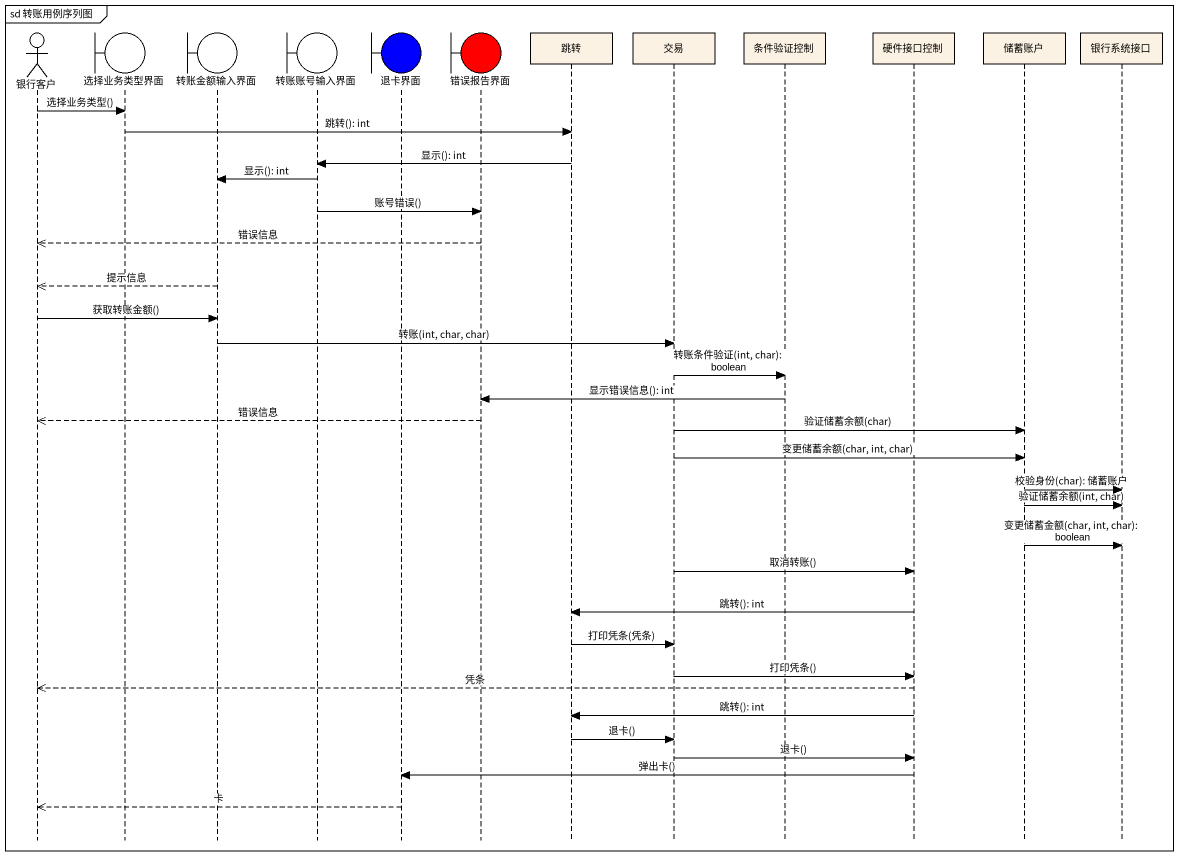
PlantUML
@startuml
mainframe sd 转账用例序列图
hide footbox
actor 银行客户
boundary 选择业务类型界面
boundary 转账金额输入界面
boundary 转账账号输入界面
boundary 退卡界面 #0000FF
boundary 错误报告界面 #FF0000
participant 跳转
participant 交易
participant 条件验证控制
participant 硬件接口控制
participant 储蓄账户
participant 银行系统接口

银行客户 -> 选择业务类型界面 : 选择业务类型()
选择业务类型界面 -> 跳转 : 跳转(): int
跳转 -> 转账账号输入界面 : 显示(): int
转账账号输入界面 -> 转账金额输入界面 : 显示(): int
转账账号输入界面 -> 错误报告界面 : 账号错误()
错误报告界面 -->> 银行客户 : 错误信息
转账金额输入界面 -->> 银行客户 : 提示信息
银行客户 -> 转账金额输入界面 : 获取转账金额()
转账金额输入界面 -> 交易 : 转账(int, char, char)
交易 -> 条件验证控制 : 转账条件验证(int, char): boolean
条件验证控制 -> 错误报告界面 : 显示错误信息(): int
错误报告界面 -->> 银行客户 : 错误信息
交易 -> 储蓄账户 : 验证储蓄余额(char)
交易 -> 储蓄账户 : 变更储蓄余额(char, int, char)
储蓄账户 -> 银行系统接口 : 校验身份(char): 储蓄账户
储蓄账户 -> 银行系统接口 : 验证储蓄余额(int, char)
储蓄账户 -> 银行系统接口 : 变更储蓄金额(char, int, char): boolean
交易 -> 硬件接口控制 : 取消转账()
硬件接口控制 -> 跳转 : 跳转(): int
跳转 -> 交易 : 打印凭条(凭条)
交易 -> 硬件接口控制 : 打印凭条()
硬件接口控制 -->> 银行客户 : 凭条
硬件接口控制 -> 跳转 : 跳转(): int
跳转 -> 交易 : 退卡()
交易 -> 硬件接口控制 : 退卡()
硬件接口控制 -> 退卡界面 : 弹出卡()
退卡界面 -->> 银行客户 : 卡
@enduml
